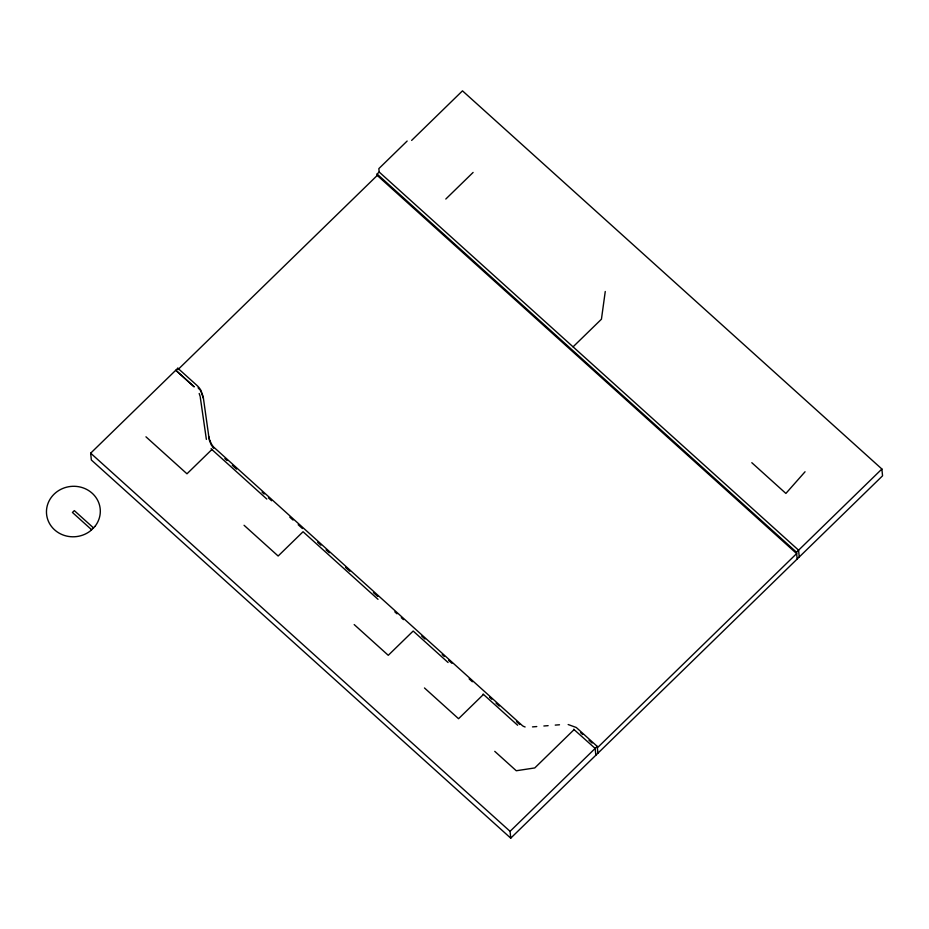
<?xml version="1.0" encoding="UTF-8"?>
<svg xmlns="http://www.w3.org/2000/svg" width="929" height="929" viewBox="0 0 929 929"><rect width="100%" height="100%" fill="white"/><g stroke="black" fill="none" stroke-linecap="round" stroke-linejoin="round"><path stroke-width="1.39" d="M605.255 291.497L601.435 319.204L573.065 346.842M805.048 471.769L785.888 493.438L751.805 462.7M407.146 141.045L378.846 168.625L379.183 172.028L798.58 550.189L799.254 557.005M411.628 140.407L462.479 90.845L881.888 469.017L882.55 475.822L510.741 838.155L91.344 459.983L90.67 453.178L177.845 368.221L197.099 385.57A22.377 20.961 -5.6 0 1 200.885 390.285L203.219 396.834L209.037 438.174A21.193 19.846 -5.6 0 0 209.675 441.054M597.382 747.775L796.641 553.591L377.244 175.43L377.104 174.048L379.183 172.028M377.244 175.43L177.985 369.591L177.845 368.221M445.804 199.038L473.093 172.446M211.104 448.626A27.8 26.035 -5.6 0 0 211.882 449.531L186.973 473.802L145.958 436.816M483.463 694.427L458.554 718.709L424.472 687.971M574.192 729.509L534.767 767.935L516.269 770.745L494.762 751.352M510.741 838.155L510.067 831.339L597.242 746.393L576.27 727.488L568.165 724.527M797.175 559.026L796.513 552.221L881.888 469.017M532.503 726.884L536.765 726.559M543.871 725.99L548.133 725.665M555.24 725.108L559.502 724.771M525.117 726.977L523.55 726.385A6.817 6.387 -5.6 0 1 522.237 725.503L213.473 446.907A24.677 23.109 -5.6 0 1 211.127 443.412L209.548 439.684A21.193 19.846 -5.6 0 1 208.897 436.793M573.657 729.23L595.164 748.426L595.837 755.231M377.104 174.048L796.513 552.221M580.602 732.644L582.692 734.537M588.986 740.216L592.133 743.049M193.906 386.592L175.767 370.241L194.173 386.847M224.853 458.589L226.978 460.505M232.296 465.301L236.547 469.133M262.048 492.126L264.173 494.042M268.423 497.874L271.605 500.743M289.825 517.174L293.041 520.066M298.186 524.711L302.436 528.543M317.683 542.304L320.9 545.195M326.067 549.852L329.296 552.767M345.553 567.422L349.838 571.289M373.412 592.551L377.697 596.418M394.837 611.863L396.985 613.814M401.293 617.68L403.441 619.631M421.754 636.133L424.971 639.047M442.204 654.573L444.352 656.524M448.672 660.403L451.889 663.318M469.133 678.855L472.35 681.77M489.595 697.296L491.731 699.247M496.051 703.125L499.268 706.052M516.512 721.578L519.729 724.492M211.882 449.531L266.809 499.059M378.022 599.333L303.051 531.736L278.143 556.018L244.06 525.28M448.08 662.505L413.173 631.035L388.264 655.305L354.181 624.567M517.616 725.235L483.08 694.079M90.67 453.178L510.067 831.339M93.55 527.962L74.32 510.625L72.439 512.46L91.669 529.797M199.201 393.478L200.107 396.323M209.675 441.054L211.255 444.794A24.677 23.109 -5.6 0 0 211.777 445.699M206.377 439.405L200.281 397.287M203.358 398.216L201.024 391.655A22.377 20.961 -5.6 0 0 200.385 390.644M597.242 746.393L597.904 753.21M213.612 448.289A24.677 23.109 -5.6 0 1 212.346 446.582M198.098 387.799A22.377 20.961 -5.6 0 1 199.677 389.657M94.967 526.395L90.055 531.179A26.953 25.246 -5.6 0 1 47.17 517.639A26.953 25.246 -5.6 0 1 78.872 486.75A26.953 25.246 -5.6 0 1 94.967 526.395"/></g></svg>
